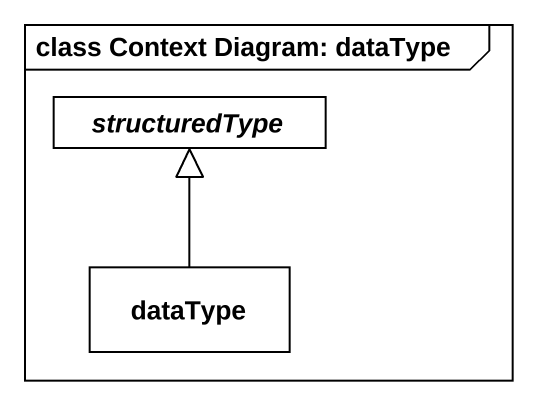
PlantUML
@startuml
mainframe class Context Diagram: dataType
hide circle
hide empty members
abstract class structuredType
class dataType
dataType -up-|> structuredType
@enduml
